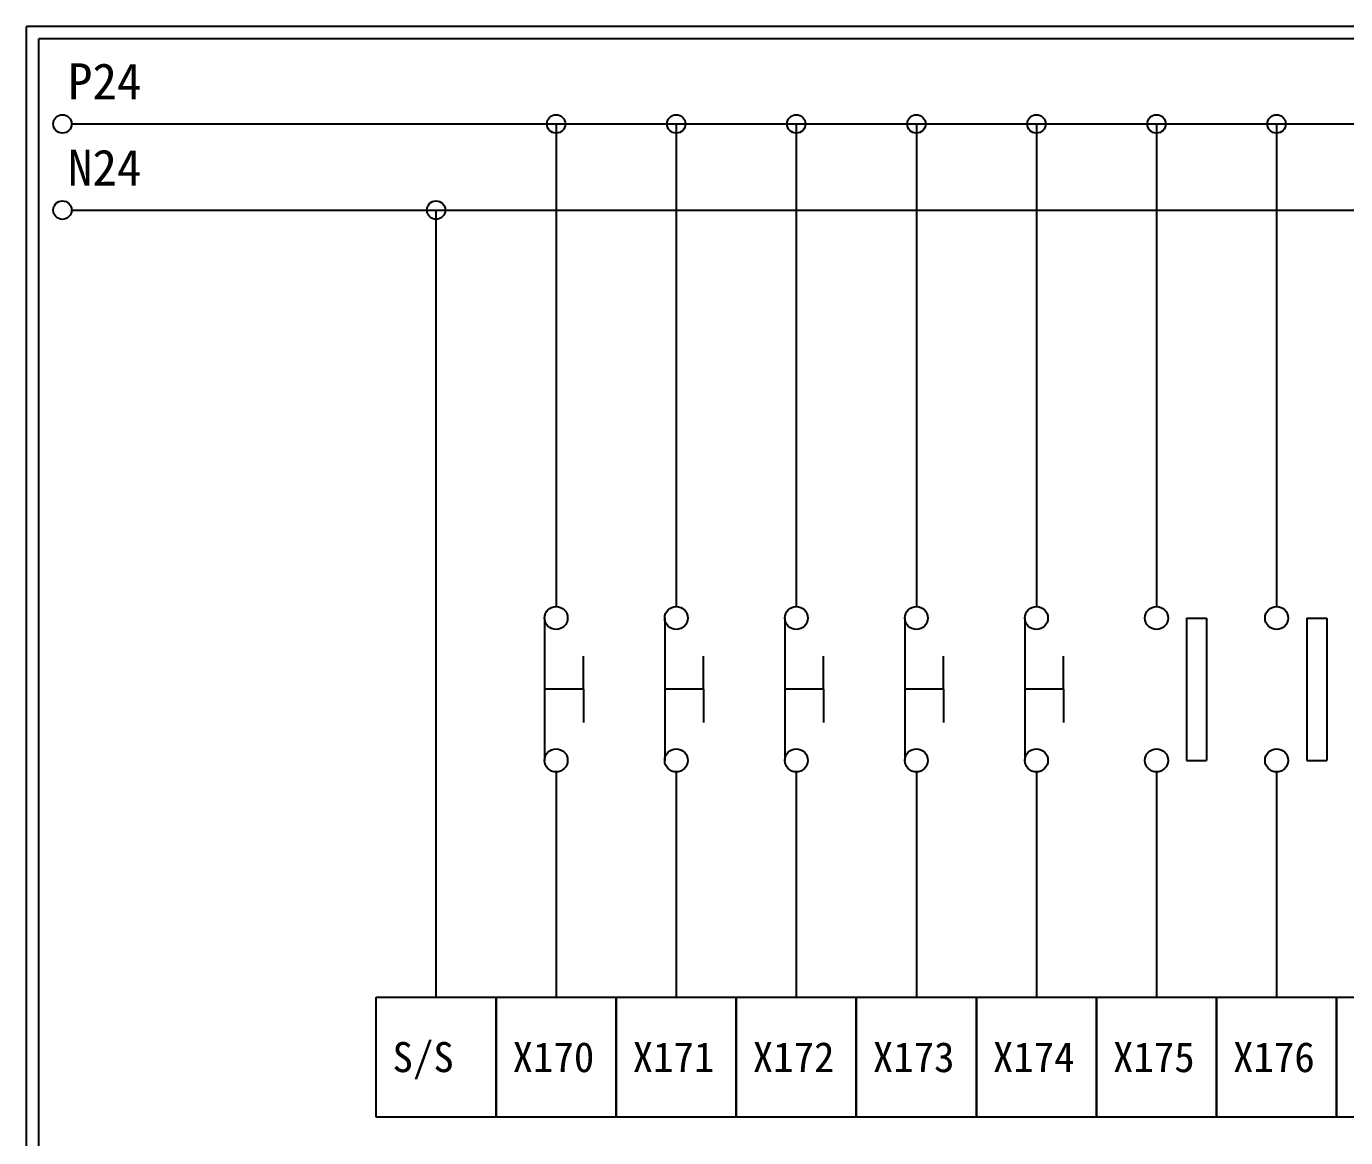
# Model space of a CAD drawing. Extents: x 275 to 562, y 265 to 469.
# Drawn here: x 274.9 to 406.7, y 357.9 to 468.9 of the extents above; entities that cross this region are included whole.
import ezdxf

# ---------------------------------------------------------------- set-up
doc = ezdxf.new("R2010")
doc.units = 0
doc.layers.get('0').update_dxf_attribs({"linetype": 'CONTINUOUS'})
doc.layers.add('圖框層', color=7, linetype='CONTINUOUS')
doc.layers.add('標尺寸層', color=3, linetype='CONTINUOUS')
doc.styles.add('STSL', font='kaiu.ttf')

msp = doc.modelspace()

# ---------------------------------------------------------------- linework, layer by layer
at = {"color": 7}
for p, q in [((330.56, 402.67), (330.56, 405.98)), ((342.56, 402.67), (342.56, 405.98)), ((354.56, 402.67), (354.56, 405.98)), ((366.56, 402.67), (366.56, 405.98)), ((378.56, 402.67), (378.56, 405.98)), ((330.56, 402.67), (330.56, 399.36)), ((342.56, 402.67), (342.56, 399.36)), ((354.56, 402.67), (354.56, 399.36)), ((366.56, 402.67), (366.56, 399.36)), ((378.56, 402.67), (378.56, 399.36))]:
    msp.add_line(p, q, dxfattribs=at)
at = {"layer": '圖框層', "color": 7}
for p, q in [((561.9, 468.91), (274.9, 468.91)), ((274.9, 264.95), (274.9, 468.91)), ((560.65, 467.66), (276.15, 467.66)), ((276.15, 266.2), (276.15, 467.66))]:
    msp.add_line(p, q, dxfattribs=at)
at = {"layer": '標尺寸層', "color": 7}
for p, q in [((279.42, 459.17), (557.02, 459.17)), ((327.84, 459.17), (327.84, 410.94)), ((339.84, 459.17), (339.84, 410.94)), ((351.84, 459.17), (351.84, 410.94)), ((363.84, 459.17), (363.84, 410.94)), ((375.84, 459.17), (375.84, 410.94)), ((387.84, 459.17), (387.84, 410.94)), ((399.84, 459.17), (399.84, 410.94)), ((279.42, 450.55), (557.02, 450.55)), ((315.84, 371.9), (315.84, 450.55)), ((326.69, 409.79), (326.69, 395.56)), ((338.69, 409.79), (338.69, 395.56)), ((350.69, 409.79), (350.69, 395.56)), ((362.69, 409.79), (362.69, 395.56)), ((374.69, 409.79), (374.69, 395.56)), ((390.85, 409.79), (390.85, 395.56)), ((390.85, 409.79), (392.85, 409.79)), ((392.85, 409.79), (392.85, 395.56)), ((402.85, 409.79), (402.85, 395.56)), ((402.85, 409.79), (404.85, 409.79)), ((404.85, 409.79), (404.85, 395.56)), ((330.56, 402.67), (326.69, 402.67)), ((342.56, 402.67), (338.69, 402.67)), ((354.56, 402.67), (350.69, 402.67)), ((366.56, 402.67), (362.69, 402.67)), ((378.56, 402.67), (374.69, 402.67)), ((390.85, 395.56), (392.85, 395.56)), ((402.85, 395.56), (404.85, 395.56)), ((327.84, 394.41), (327.84, 371.9)), ((339.84, 394.41), (339.84, 371.9)), ((351.84, 394.41), (351.84, 371.9)), ((363.84, 394.41), (363.84, 371.9)), ((375.84, 394.41), (375.84, 371.9)), ((387.84, 394.41), (387.84, 371.9)), ((399.84, 394.41), (399.84, 371.9)), ((309.84, 371.9), (321.84, 371.9)), ((309.84, 359.9), (309.84, 371.9)), ((321.84, 371.9), (333.84, 371.9)), ((321.84, 359.9), (321.84, 371.9)), ((321.84, 371.9), (321.84, 359.9)), ((321.84, 359.9), (321.84, 371.9)), ((333.84, 371.9), (333.84, 359.9)), ((333.84, 371.9), (345.84, 371.9)), ((333.84, 359.9), (333.84, 371.9)), ((345.84, 371.9), (345.84, 359.9)), ((345.84, 371.9), (357.84, 371.9)), ((345.84, 359.9), (345.84, 371.9)), ((357.84, 371.9), (357.84, 359.9)), ((357.84, 371.9), (369.84, 371.9)), ((357.84, 359.9), (357.84, 371.9)), ((369.84, 371.9), (369.84, 359.9)), ((369.84, 371.9), (381.84, 371.9)), ((369.84, 359.9), (369.84, 371.9)), ((381.84, 371.9), (381.84, 359.9)), ((381.84, 371.9), (393.84, 371.9)), ((381.84, 359.9), (381.84, 371.9)), ((393.84, 371.9), (393.84, 359.9)), ((393.84, 371.9), (405.84, 371.9)), ((393.84, 359.9), (393.84, 371.9)), ((405.84, 371.9), (405.84, 359.9)), ((405.84, 371.9), (417.84, 371.9)), ((405.84, 359.9), (405.84, 371.9)), ((321.84, 359.9), (309.84, 359.9)), ((333.84, 359.9), (321.84, 359.9)), ((345.84, 359.9), (333.84, 359.9)), ((357.84, 359.9), (345.84, 359.9)), ((369.84, 359.9), (357.84, 359.9)), ((381.84, 359.9), (369.84, 359.9)), ((393.84, 359.9), (381.84, 359.9)), ((405.84, 359.9), (393.84, 359.9)), ((417.84, 359.9), (405.84, 359.9))]:
    msp.add_line(p, q, dxfattribs=at)
for centre, radius in [((278.5, 459.17), 0.92), ((327.84, 459.17), 0.92), ((339.84, 459.17), 0.92), ((351.84, 459.17), 0.92), ((363.84, 459.17), 0.92), ((375.84, 459.17), 0.92), ((387.84, 459.17), 0.92), ((399.84, 459.17), 0.92), ((278.5, 450.55), 0.92), ((315.84, 450.55), 0.92), ((327.84, 409.79), 1.15), ((339.84, 409.79), 1.15), ((351.84, 409.79), 1.15), ((363.84, 409.79), 1.15), ((375.84, 409.79), 1.15), ((387.84, 409.79), 1.15), ((399.84, 409.79), 1.15), ((327.84, 395.56), 1.15), ((339.84, 395.56), 1.15), ((351.84, 395.56), 1.15), ((363.84, 395.56), 1.15), ((375.84, 395.56), 1.15), ((387.84, 395.56), 1.15), ((399.84, 395.56), 1.15)]:
    msp.add_circle(centre, radius, dxfattribs=at)

# ---------------------------------------------------------------- texts
at = {"layer": '圖框層', "color": 7, "style": 'STSL'}
for s, height, p in [('P24', 3.6, (279.05, 461.63)), ('N24', 3.6, (279.05, 453.01)), ('S/S', 3, (311.49, 364.41)), ('X170', 3, (323.49, 364.41)), ('X171', 3, (335.49, 364.41)), ('X172', 3, (347.49, 364.41)), ('X173', 3, (359.49, 364.41)), ('X174', 3, (371.49, 364.41)), ('X175', 3, (383.49, 364.41)), ('X176', 3, (395.49, 364.41))]:
    msp.add_text(s, height=height, dxfattribs=at).set_placement(p)

doc.saveas('drawing.dxf')
